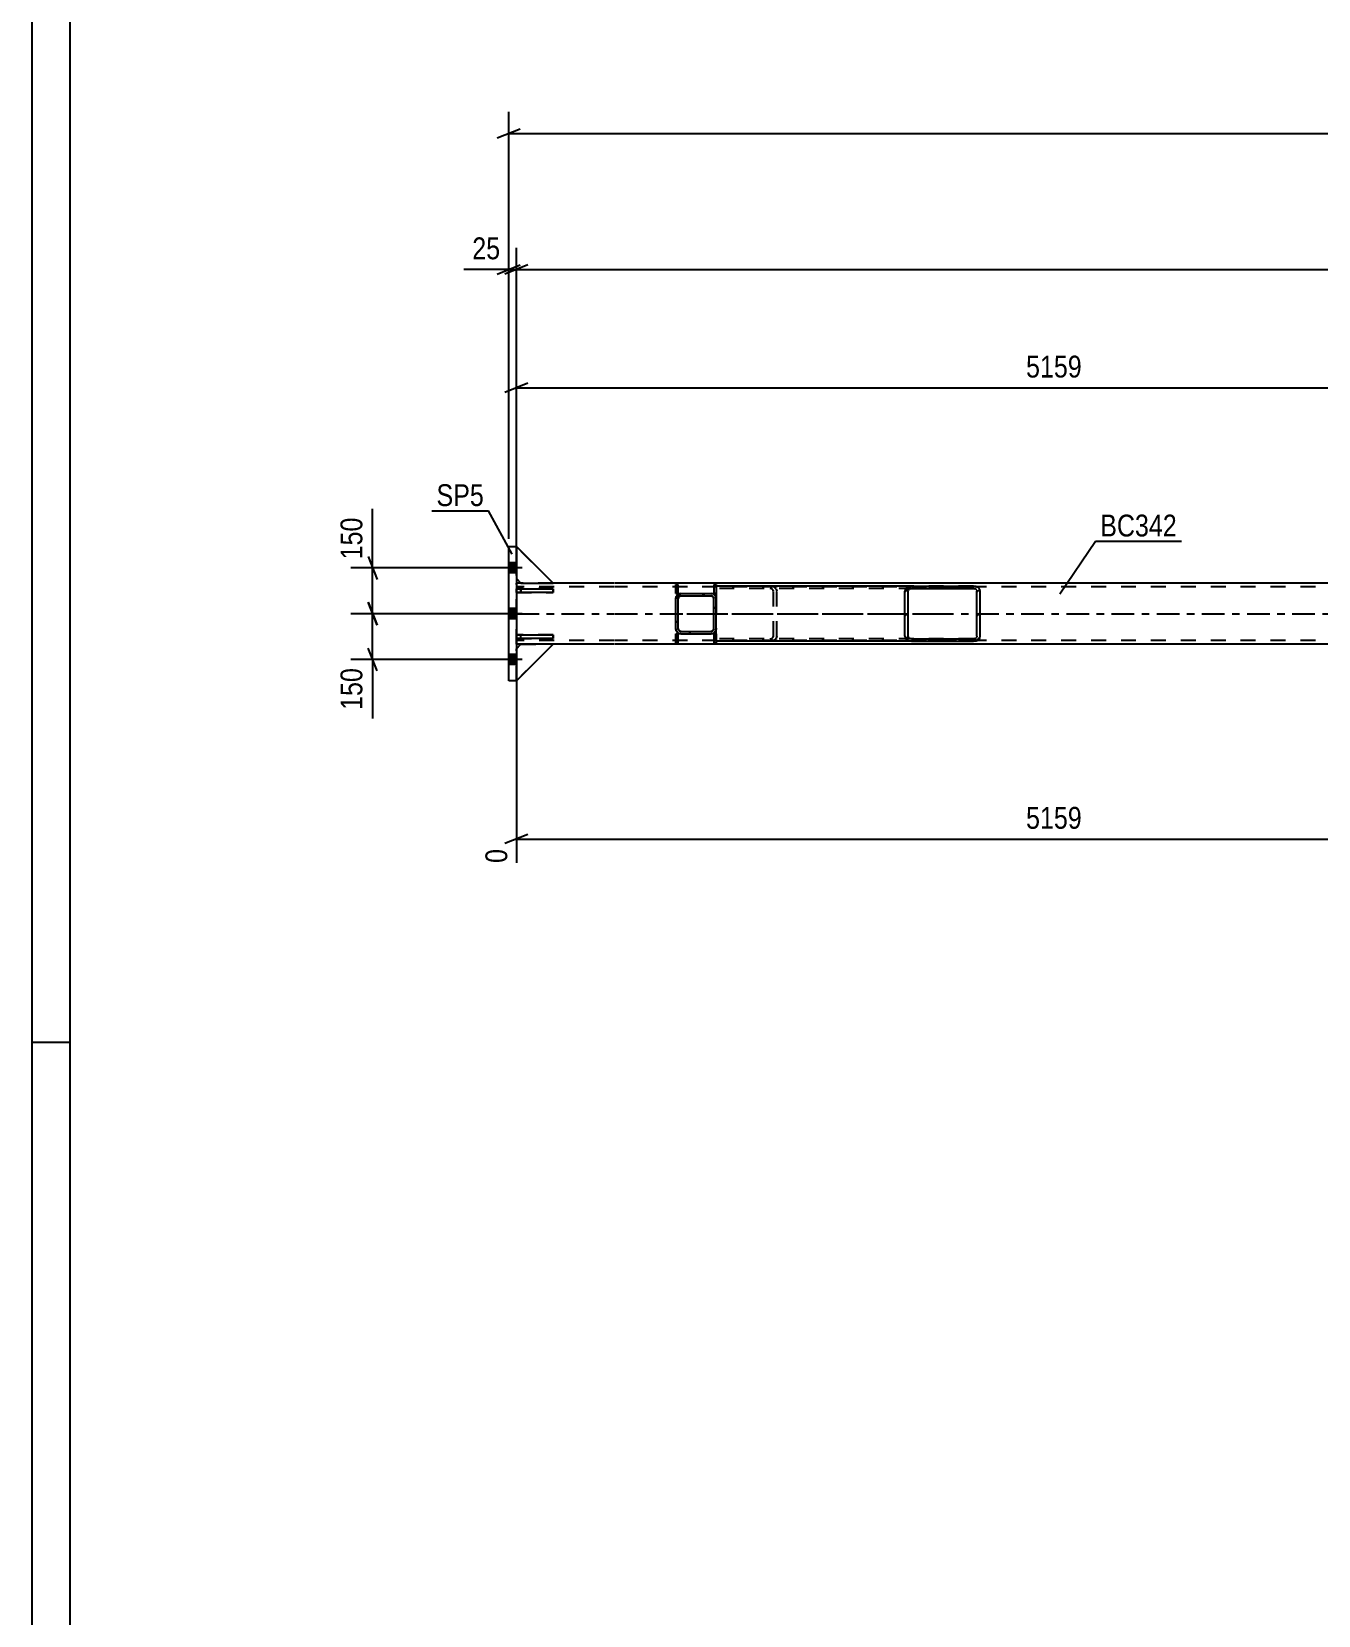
# Model space of a CAD drawing. Header units: millimetres. Extents: x 0 to 1189, y 0 to 841.
# Drawn here: x 0 to 168.6, y 222.9 to 430.5 of the extents above; entities that cross this region are included whole.
import ezdxf

# ---------------------------------------------------------------- set-up
doc = ezdxf.new("R2010")
doc.units = ezdxf.units.MM
doc.linetypes.add('DXK_LINE_DOT2', pattern=[3.9198, 1.9599, -1.9599])
doc.linetypes.add('DXK_LINE_DOT3', pattern=[5.9187, 2.979, -0.9799, 0.9799, -0.9799])
doc.styles.add('Arial Narrow', font='ARIALN.TTF', dxfattribs={"height": 0.2})

# ---------------------------------------------------------------- blocks, each defined once
blk = doc.blocks.new('Unknown-717048581-1135')
at = {"color": 5, "linetype": 'Continuous'}
for p, q in [((0, 841), (0, 0)), ((5, 836), (5, 5)), ((5, 298), (0, 298))]:
    blk.add_line(p, q, dxfattribs=at)
blk = doc.blocks.new('Part-717048581-5966 - 5937')
at = {"color": 2, "linetype": 'Continuous'}
for p, q in [((68.33, 358.19), (63.53, 362.99)), ((63.53, 358.79), (64.13, 358.19)), ((64.13, 358.19), (68.33, 358.19))]:
    blk.add_line(p, q, dxfattribs=at)
at = {"color": 7, "linetype": 'DXK_LINE_DOT2'}
blk.add_line((63.53, 362.99), (63.53, 358.79), dxfattribs=at)
blk = doc.blocks.new('Part-717048581-6010 - 5937')
at = {"linetype": 'Continuous'}
h = blk.add_hatch(dxfattribs=at)
h.set_pattern_fill('', scale=0.7, style=0, pattern_type=0)
h.set_pattern_definition([(45, (89.3164, 351.5972), (-1.57154, 1.57154), [])])
h.paths.add_polyline_path([(89.07, 351.55), (89.32, 351.6), (89.52, 351.74), (89.66, 351.94), (89.71, 352.19), (89.71, 356.19), (89.66, 356.43), (89.52, 356.64), (89.32, 356.78), (89.07, 356.83), (85.07, 356.83), (84.83, 356.78), (84.62, 356.64), (84.48, 356.43), (84.43, 356.19), (84.43, 352.19), (84.48, 351.94), (84.62, 351.74), (84.83, 351.6), (85.07, 351.55)])
h.paths.add_polyline_path([(84.95, 351.89), (84.85, 351.96), (84.78, 352.07), (84.75, 352.19), (84.75, 356.19), (84.78, 356.31), (84.85, 356.41), (84.95, 356.48), (85.07, 356.51), (89.07, 356.51), (89.19, 356.48), (89.3, 356.41), (89.37, 356.31), (89.39, 356.19), (89.39, 352.19), (89.37, 352.07), (89.3, 351.96), (89.19, 351.89), (89.07, 351.87), (85.07, 351.87)])
at = {"color": 7, "linetype": 'DXK_LINE_DOT2'}
for p, q in [((84.43, 356.19), (84.48, 356.43)), ((84.43, 352.19), (84.43, 356.19)), ((84.78, 356.31), (84.75, 356.19)), ((84.75, 352.19), (84.75, 356.19)), ((84.83, 356.78), (85.07, 356.83)), ((85.07, 356.51), (84.95, 356.48)), ((85.07, 356.83), (89.07, 356.83)), ((85.07, 356.51), (89.07, 356.51)), ((89.07, 356.83), (89.32, 356.78)), ((89.19, 356.48), (89.07, 356.51)), ((89.39, 356.19), (89.37, 356.31)), ((89.39, 352.19), (89.39, 356.19)), ((89.66, 356.43), (89.71, 356.19)), ((89.71, 352.19), (89.71, 356.19)), ((84.48, 351.94), (84.43, 352.19)), ((84.75, 352.19), (84.78, 352.07)), ((85.07, 351.55), (84.83, 351.6)), ((84.95, 351.89), (85.07, 351.87)), ((85.07, 351.87), (89.07, 351.87)), ((85.07, 351.55), (89.07, 351.55)), ((89.07, 351.87), (89.19, 351.89)), ((89.32, 351.6), (89.07, 351.55)), ((89.37, 352.07), (89.39, 352.19)), ((89.71, 352.19), (89.66, 351.94))]:
    blk.add_line(p, q, dxfattribs=at)
at = {"color": 2, "linetype": 'Continuous'}
for p, q in [((84.48, 356.43), (84.43, 356.19)), ((84.43, 352.19), (84.43, 356.19)), ((84.75, 356.19), (84.78, 356.31)), ((84.75, 352.19), (84.75, 356.19)), ((85.07, 356.83), (84.83, 356.78)), ((84.95, 356.48), (85.07, 356.51)), ((85.07, 356.83), (89.07, 356.83)), ((85.07, 356.51), (89.07, 356.51)), ((89.32, 356.78), (89.07, 356.83)), ((89.07, 356.51), (89.19, 356.48)), ((89.37, 356.31), (89.39, 356.19)), ((89.39, 352.19), (89.39, 356.19)), ((89.71, 356.19), (89.66, 356.43)), ((89.71, 352.19), (89.71, 356.19)), ((84.43, 352.19), (84.48, 351.94)), ((84.78, 352.07), (84.75, 352.19)), ((84.83, 351.6), (85.07, 351.55)), ((85.07, 351.87), (84.95, 351.89)), ((85.07, 351.87), (89.07, 351.87)), ((85.07, 351.55), (89.07, 351.55)), ((89.19, 351.89), (89.07, 351.87)), ((89.07, 351.55), (89.32, 351.6)), ((89.39, 352.19), (89.37, 352.07)), ((89.66, 351.94), (89.71, 352.19))]:
    blk.add_line(p, q, dxfattribs=at)
at = {"color": 7, "linetype": 'DXK_LINE_DOT2'}
for centre, radius, start, end in [((85.07, 356.19), 0.64, 112.5, 157.5), ((85.07, 356.19), 0.32, 112.5, 157.5), ((89.07, 356.19), 0.32, 22.5, 67.5), ((89.07, 356.19), 0.64, 22.5, 67.5), ((85.07, 352.19), 0.64, 202.5, 247.5), ((85.07, 352.19), 0.32, 202.5, 247.5), ((89.07, 352.19), 0.32, 292.5, 337.5), ((89.07, 352.19), 0.64, 292.5, 337.5)]:
    blk.add_arc(centre, radius, start, end, dxfattribs=at)
at = {"color": 2, "linetype": 'Continuous'}
for centre, radius, start, end in [((85.07, 356.19), 0.64, 112.5, 157.5), ((85.07, 356.19), 0.32, 112.5, 157.5), ((89.07, 356.19), 0.32, 22.5, 67.5), ((89.07, 356.19), 0.64, 22.5, 67.5), ((85.07, 352.19), 0.64, 202.5, 247.5), ((85.07, 352.19), 0.32, 202.5, 247.5), ((89.07, 352.19), 0.32, 292.5, 337.5), ((89.07, 352.19), 0.64, 292.5, 337.5)]:
    blk.add_arc(centre, radius, start, end, dxfattribs=at)
blk = doc.blocks.new('Part-717048581-5963 - 5937')
at = {"color": 7, "linetype": 'DXK_LINE_DOT2'}
for p, q in [((68.33, 358.19), (63.53, 362.99)), ((63.53, 362.99), (63.53, 358.79)), ((63.53, 358.79), (64.13, 358.19)), ((64.13, 358.19), (68.33, 358.19))]:
    blk.add_line(p, q, dxfattribs=at)
blk = doc.blocks.new('Part-717048581-5969 - 5937')
at = {"color": 7, "linetype": 'DXK_LINE_DOT2'}
for p, q in [((68.33, 358.19), (63.53, 362.99)), ((63.53, 362.99), (63.53, 358.79)), ((63.53, 358.79), (64.13, 358.19)), ((64.13, 358.19), (68.33, 358.19))]:
    blk.add_line(p, q, dxfattribs=at)
blk = doc.blocks.new('Part-717048581-6036 - 5937')
at = {"color": 2, "linetype": 'Continuous'}
for p, q in [((84.43, 351.55), (84.43, 351.55)), ((84.43, 351.55), (84.43, 350.35)), ((84.43, 351.55), (84.67, 351.55)), ((84.67, 351.55), (84.67, 351.55)), ((84.67, 351.55), (84.67, 350.35)), ((84.67, 350.35), (84.43, 350.35)), ((84.67, 350.35), (84.67, 350.35))]:
    blk.add_line(p, q, dxfattribs=at)
at = {"color": 7, "linetype": 'DXK_LINE_DOT2'}
for p, q in [((84.43, 350.35), (84.43, 351.55)), ((84.67, 351.55), (84.67, 350.35))]:
    blk.add_line(p, q, dxfattribs=at)
blk = doc.blocks.new('Part-717048581-5972 - 5937')
at = {"color": 7, "linetype": 'DXK_LINE_DOT2'}
for p, q in [((63.53, 349.59), (64.13, 350.19)), ((68.33, 350.19), (63.53, 345.39)), ((63.53, 345.39), (63.53, 349.59)), ((64.13, 350.19), (68.33, 350.19))]:
    blk.add_line(p, q, dxfattribs=at)
blk = doc.blocks.new('Part-717048581-6039 - 5937')
at = {"color": 2, "linetype": 'Continuous'}
for p, q in [((84.43, 358.03), (84.43, 358.03)), ((84.43, 358.03), (84.67, 358.03)), ((84.43, 356.83), (84.43, 358.03)), ((84.67, 358.03), (84.67, 358.03)), ((84.67, 356.83), (84.67, 358.03)), ((84.43, 356.83), (84.67, 356.83)), ((84.67, 356.83), (84.67, 356.83))]:
    blk.add_line(p, q, dxfattribs=at)
at = {"color": 7, "linetype": 'DXK_LINE_DOT2'}
for p, q in [((84.43, 356.83), (84.43, 358.03)), ((84.67, 358.03), (84.67, 356.83)), ((84.67, 356.83), (84.67, 356.83))]:
    blk.add_line(p, q, dxfattribs=at)
blk = doc.blocks.new('Part-717048581-5975 - 5937')
at = {"color": 2, "linetype": 'Continuous'}
for p, q in [((63.53, 349.59), (64.13, 350.19)), ((68.33, 350.19), (63.53, 345.39)), ((68.33, 350.19), (64.13, 350.19))]:
    blk.add_line(p, q, dxfattribs=at)
at = {"color": 7, "linetype": 'DXK_LINE_DOT2'}
blk.add_line((63.53, 345.39), (63.53, 349.59), dxfattribs=at)
blk = doc.blocks.new('Part-717048581-5978 - 5937')
at = {"color": 7, "linetype": 'DXK_LINE_DOT2'}
for p, q in [((63.53, 349.59), (64.13, 350.19)), ((68.33, 350.19), (63.53, 345.39)), ((63.53, 345.39), (63.53, 349.59)), ((64.13, 350.19), (68.33, 350.19))]:
    blk.add_line(p, q, dxfattribs=at)
blk = doc.blocks.new('Part-717048581-6043 - 5937')
at = {"color": 2, "linetype": 'Continuous'}
for p, q in [((89.47, 356.83), (89.47, 358.03)), ((89.47, 358.03), (89.71, 358.03)), ((89.71, 358.03), (89.71, 356.83)), ((89.71, 356.83), (89.47, 356.83))]:
    blk.add_line(p, q, dxfattribs=at)
blk = doc.blocks.new('Part-717048581-5979 - 5937')
at = {"color": 2, "linetype": 'Continuous'}
for p, q in [((63.53, 351.43), (68.33, 351.43)), ((63.53, 350.95), (63.53, 351.43)), ((68.33, 350.95), (63.53, 350.95)), ((68.33, 351.43), (68.33, 350.95))]:
    blk.add_line(p, q, dxfattribs=at)
at = {"color": 7, "linetype": 'DXK_LINE_DOT2'}
blk.add_line((64.13, 350.95), (64.13, 351.43), dxfattribs=at)
blk = doc.blocks.new('Part-717048581-5980 - 5937')
at = {"color": 2, "linetype": 'Continuous'}
for p, q in [((63.53, 357.43), (68.33, 357.43)), ((63.53, 356.95), (63.53, 357.43)), ((68.33, 357.43), (68.33, 356.95)), ((68.33, 356.95), (63.53, 356.95))]:
    blk.add_line(p, q, dxfattribs=at)
at = {"color": 7, "linetype": 'DXK_LINE_DOT2'}
blk.add_line((64.13, 356.95), (64.13, 357.43), dxfattribs=at)
blk = doc.blocks.new('Part-717048581-5981 - 5937')
at = {"color": 7, "linetype": 'DXK_LINE_DOT2'}
for p, q in [((68.33, 351.43), (63.53, 351.43)), ((63.53, 351.43), (63.53, 350.95)), ((63.53, 350.95), (68.33, 350.95)), ((64.13, 350.95), (64.13, 351.43)), ((68.33, 350.95), (68.33, 351.43))]:
    blk.add_line(p, q, dxfattribs=at)
blk = doc.blocks.new('Part-717048581-5982 - 5937')
at = {"color": 7, "linetype": 'DXK_LINE_DOT2'}
for p, q in [((68.33, 357.43), (63.53, 357.43)), ((63.53, 357.43), (63.53, 356.95)), ((64.13, 357.43), (64.13, 356.95)), ((68.33, 356.95), (68.33, 357.43)), ((63.53, 356.95), (68.33, 356.95))]:
    blk.add_line(p, q, dxfattribs=at)
blk = doc.blocks.new('Part-717048581-5988 - 5937')
at = {"color": 2, "linetype": 'Continuous'}
for p, q in [((62.53, 345.39), (62.53, 362.99)), ((62.53, 362.99), (63.53, 362.99)), ((63.53, 362.99), (63.53, 345.39)), ((63.53, 345.39), (62.53, 345.39))]:
    blk.add_line(p, q, dxfattribs=at)
blk = doc.blocks.new('Part-717048581-6056 - 5937')
at = {"color": 2, "linetype": 'Continuous'}
for p, q in [((64.13, 358.19), (63.53, 358.19)), ((76.33, 358.19), (68.33, 358.19)), ((661.27, 358.19), (76.43, 358.19)), ((64.13, 350.19), (63.53, 350.19)), ((76.33, 350.19), (68.33, 350.19)), ((661.27, 350.19), (76.43, 350.19))]:
    blk.add_line(p, q, dxfattribs=at)
at = {"color": 7, "linetype": 'DXK_LINE_DOT2'}
for p, q in [((63.53, 350.19), (63.53, 358.19)), ((76.33, 357.71), (63.53, 357.71)), ((68.33, 358.19), (64.13, 358.19)), ((666.07, 357.71), (76.43, 357.71)), ((76.33, 350.67), (63.53, 350.67)), ((68.33, 350.19), (64.13, 350.19)), ((666.07, 350.67), (76.43, 350.67))]:
    blk.add_line(p, q, dxfattribs=at)
at = {"color": 7, "linetype": 'DXK_LINE_DOT3'}
for p, q in [((63.53, 354.19), (76.33, 354.19)), ((76.43, 354.19), (666.07, 354.19))]:
    blk.add_line(p, q, dxfattribs=at)
blk = doc.blocks.new('Part-717048581-6011 - 5937')
at = {"linetype": 'Continuous'}
h = blk.add_hatch(dxfattribs=at)
h.set_pattern_fill('', scale=0.7, style=0, pattern_type=0)
h.set_pattern_definition([(45, (123.7854, 350.6372), (-1.57154, 1.57154), [])])
h.paths.add_polyline_path([(123.45, 350.59), (123.79, 350.64), (124.07, 350.78), (124.26, 350.98), (124.33, 351.23), (124.33, 357.15), (124.26, 357.39), (124.07, 357.6), (123.79, 357.74), (123.45, 357.79), (115.32, 357.79), (114.99, 357.74), (114.7, 357.6), (114.51, 357.39), (114.44, 357.15), (114.44, 351.23), (114.51, 350.98), (114.7, 350.78), (114.99, 350.64), (115.32, 350.59)])
h.paths.add_polyline_path([(115.15, 350.93), (115.01, 351), (114.92, 351.11), (114.88, 351.23), (114.88, 357.15), (114.92, 357.27), (115.01, 357.37), (115.15, 357.44), (115.32, 357.47), (123.45, 357.47), (123.62, 357.44), (123.76, 357.37), (123.86, 357.27), (123.89, 357.15), (123.89, 351.23), (123.86, 351.11), (123.76, 351), (123.62, 350.93), (123.45, 350.91), (115.32, 350.91)])
at = {"color": 2, "linetype": 'Continuous'}
for p, q in [((115.32, 357.79), (89.71, 357.79)), ((114.51, 357.39), (114.44, 357.15)), ((114.44, 351.23), (114.44, 357.15)), ((114.88, 357.15), (114.92, 357.27)), ((114.88, 351.23), (114.88, 357.15)), ((115.32, 357.79), (114.99, 357.74)), ((115.15, 357.44), (115.32, 357.47)), ((115.32, 357.79), (123.45, 357.79)), ((115.32, 357.47), (123.45, 357.47)), ((123.79, 357.74), (123.45, 357.79)), ((123.45, 357.47), (123.62, 357.44)), ((123.86, 357.27), (123.89, 357.15)), ((123.89, 351.23), (123.89, 357.15)), ((124.33, 357.15), (124.26, 357.39)), ((124.33, 351.23), (124.33, 357.15)), ((89.71, 356.83), (89.71, 356.19)), ((89.71, 351.55), (89.71, 352.19)), ((114.44, 351.23), (114.51, 350.98)), ((114.92, 351.11), (114.88, 351.23)), ((115.32, 350.91), (115.15, 350.93)), ((115.32, 350.91), (123.45, 350.91)), ((123.62, 350.93), (123.45, 350.91)), ((123.89, 351.23), (123.86, 351.11)), ((124.26, 350.98), (124.33, 351.23)), ((115.32, 350.59), (89.71, 350.59)), ((114.99, 350.64), (115.32, 350.59)), ((115.32, 350.59), (123.45, 350.59)), ((123.45, 350.59), (123.79, 350.64))]:
    blk.add_line(p, q, dxfattribs=at)
at = {"color": 7, "linetype": 'DXK_LINE_DOT2'}
for p, q in [((89.71, 357.79), (89.71, 356.83)), ((123.45, 357.47), (89.71, 357.47)), ((96.78, 357.79), (97.11, 357.74)), ((96.95, 357.44), (96.78, 357.47)), ((97.22, 357.15), (97.18, 357.27)), ((97.22, 351.23), (97.22, 357.15)), ((97.59, 357.39), (97.66, 357.15)), ((97.66, 351.23), (97.66, 357.15)), ((123.45, 357.79), (115.32, 357.79)), ((89.71, 356.19), (89.71, 352.19)), ((89.71, 351.23), (89.71, 351.55)), ((89.71, 350.59), (89.71, 351.23)), ((123.45, 350.91), (89.71, 350.91)), ((96.78, 350.91), (96.95, 350.93)), ((97.18, 351.11), (97.22, 351.23)), ((97.66, 351.23), (97.59, 350.98)), ((97.11, 350.64), (96.78, 350.59)), ((123.45, 350.59), (115.32, 350.59))]:
    blk.add_line(p, q, dxfattribs=at)
at = {"color": 7, "linetype": 'DXK_LINE_DOT3'}
blk.add_line((85.86, 354.19), (119.39, 354.19), dxfattribs=at)
at = {"color": 7, "linetype": 'DXK_LINE_DOT2'}
for centre, radius, start, end in [((96.84, 357.06), 0.401, 32.4104, 75.4453), ((96.91, 356.96), 0.802, 32.4104, 75.4453), ((96.84, 351.32), 0.401, 284.5547, 327.5896), ((96.91, 351.41), 0.802, 284.5547, 327.5896)]:
    blk.add_arc(centre, radius, start, end, dxfattribs=at)
at = {"color": 2, "linetype": 'Continuous'}
for centre, radius, start, end in [((115.19, 356.96), 0.802, 104.5547, 147.5896), ((115.26, 357.06), 0.401, 104.5547, 147.5896), ((123.52, 357.06), 0.401, 32.4104, 75.4453), ((123.58, 356.96), 0.802, 32.4104, 75.4453), ((115.19, 351.41), 0.802, 212.4104, 255.4453), ((115.26, 351.32), 0.401, 212.4104, 255.4453), ((123.52, 351.32), 0.401, 284.5547, 327.5896), ((123.58, 351.41), 0.802, 284.5547, 327.5896)]:
    blk.add_arc(centre, radius, start, end, dxfattribs=at)
blk = doc.blocks.new('Bolt-717048581-6104 - 5937')
at = {"linetype": 'Continuous'}
for points in [[(62.53, 360.85), (62.53, 359.53), (63.53, 359.53), (63.53, 360.85)], [(62.53, 360.85), (62.53, 359.53), (63.53, 359.53), (63.53, 360.85)], [(62.53, 360.85), (62.53, 359.53), (63.53, 359.53), (63.53, 360.85)], [(62.53, 360.85), (62.53, 359.53), (63.53, 359.53), (63.53, 360.85)], [(62.53, 354.85), (62.53, 353.53), (63.53, 353.53), (63.53, 354.85)], [(62.53, 354.85), (62.53, 353.53), (63.53, 353.53), (63.53, 354.85)], [(62.53, 348.85), (62.53, 347.53), (63.53, 347.53), (63.53, 348.85)], [(62.53, 348.85), (62.53, 347.53), (63.53, 347.53), (63.53, 348.85)], [(62.53, 348.85), (62.53, 347.53), (63.53, 347.53), (63.53, 348.85)], [(62.53, 348.85), (62.53, 347.53), (63.53, 347.53), (63.53, 348.85)]]:
    blk.add_hatch(color=1, dxfattribs=at).paths.add_polyline_path(points)
at = {"color": 1, "linetype": 'Continuous'}
for p, q in [((64.29, 360.19), (59.53, 360.19)), ((64.29, 360.19), (59.53, 360.19)), ((64.29, 360.19), (59.53, 360.19)), ((64.29, 360.19), (59.53, 360.19)), ((63.53, 360.85), (62.53, 360.85)), ((63.53, 360.85), (62.53, 360.85)), ((63.53, 360.85), (62.53, 360.85)), ((63.53, 360.85), (62.53, 360.85)), ((63.53, 359.53), (62.53, 359.53)), ((63.53, 359.53), (62.53, 359.53)), ((63.53, 359.53), (62.53, 359.53)), ((63.53, 359.53), (62.53, 359.53)), ((64.29, 354.19), (59.53, 354.19)), ((64.29, 354.19), (59.53, 354.19)), ((63.53, 354.85), (62.53, 354.85)), ((63.53, 354.85), (62.53, 354.85)), ((63.53, 353.53), (62.53, 353.53)), ((63.53, 353.53), (62.53, 353.53)), ((63.53, 348.85), (62.53, 348.85)), ((63.53, 348.85), (62.53, 348.85)), ((63.53, 348.85), (62.53, 348.85)), ((63.53, 348.85), (62.53, 348.85)), ((64.29, 348.19), (59.53, 348.19)), ((64.29, 348.19), (59.53, 348.19)), ((64.29, 348.19), (59.53, 348.19)), ((64.29, 348.19), (59.53, 348.19)), ((63.53, 347.53), (62.53, 347.53)), ((63.53, 347.53), (62.53, 347.53)), ((63.53, 347.53), (62.53, 347.53)), ((63.53, 347.53), (62.53, 347.53))]:
    blk.add_line(p, q, dxfattribs=at)
blk = doc.blocks.new('Part-717048581-6040 - 5937')
at = {"color": 2, "linetype": 'Continuous'}
for p, q in [((89.47, 350.35), (89.47, 351.55)), ((89.71, 351.55), (89.47, 351.55)), ((89.71, 351.55), (89.71, 350.35)), ((89.71, 350.35), (89.47, 350.35))]:
    blk.add_line(p, q, dxfattribs=at)
blk = doc.blocks.new('StraightDimension-717048581-6127 - 5937')
at = {"color": 7, "linetype": 'Continuous'}
for p, q in [((62.53, 363.99), (62.53, 419.96)), ((64.03, 417.71), (61.03, 416.51)), ((62.53, 417.11), (666.07, 417.11))]:
    blk.add_line(p, q, dxfattribs=at)
blk = doc.blocks.new('StraightDimension-717048581-6143 - 5937')
at = {"color": 7, "linetype": 'Continuous'}
for p, q in [((63.53, 349.19), (63.53, 321.52)), ((204.44, 339.55), (204.44, 316.04)), ((65.03, 325.25), (62.03, 324.05)), ((63.53, 324.65), (204.44, 324.65)), ((202.94, 324.05), (205.94, 325.25))]:
    blk.add_line(p, q, dxfattribs=at)
at = {"color": 0}
blk.add_wipeout([(138.24, 325.4), (138.24, 329.6), (129.73, 329.6), (129.73, 325.4)], dxfattribs=at)
at = {"color": 0, "linetype": 'Continuous'}
for points in [[(62.93, 323.95), (58.73, 323.95), (58.73, 320.92), (62.93, 320.92)], [(203.84, 323.95), (199.64, 323.95), (199.64, 315.44), (203.84, 315.44)]]:
    blk.add_wipeout(points, dxfattribs=at)
at = {"color": 3, "style": 'Arial Narrow'}
blk.add_text('5159', height=2.863, dxfattribs=at).set_placement((130.33, 326))
at = {"color": 3, "linetype": 'Continuous', "style": 'Arial Narrow'}
for s, height, p in [('0', 2.86, (62.33, 321.52)), ('5159', 2.863, (203.24, 316.04))]:
    blk.add_text(s, height=height, rotation=90.0002, dxfattribs=at).set_placement(p)
blk = doc.blocks.new('StraightDimension-717048581-8628 - 5937')
at = {"color": 7, "linetype": 'Continuous'}
for p, q in [((63.53, 363.99), (63.53, 402.14)), ((65.03, 399.89), (62.03, 398.69)), ((63.53, 399.29), (666.07, 399.29))]:
    blk.add_line(p, q, dxfattribs=at)
blk = doc.blocks.new('StraightDimension-717048581-8629 - 5937')
at = {"color": 7, "linetype": 'Continuous'}
for p, q in [((62.53, 363.99), (62.53, 402.14)), ((63.53, 363.99), (63.53, 402.14)), ((61.03, 398.69), (64.03, 399.89)), ((65.03, 399.89), (62.03, 398.69)), ((62.53, 399.29), (63.53, 399.29))]:
    blk.add_line(p, q, dxfattribs=at)
at = {"color": 0}
blk.add_wipeout([(62.01, 400.04), (62.01, 404.24), (57.15, 404.24), (57.15, 400.04)], dxfattribs=at)
at = {"color": 7, "linetype": 'Continuous'}
blk.add_line((62.53, 399.29), (56.63, 399.29), dxfattribs=at)
blk.add_line((62.53, 399.29), (56.63, 399.29), dxfattribs=at)
at = {"color": 3, "style": 'Arial Narrow'}
blk.add_text('25', height=2.863, dxfattribs=at).set_placement((57.75, 400.64))
blk = doc.blocks.new('StraightDimension-717048581-10370 - 5937')
at = {"color": 7, "linetype": 'Continuous'}
for p, q in [((63.53, 359.19), (63.53, 386.64)), ((204.44, 367.34), (204.44, 386.64)), ((65.03, 384.39), (62.03, 383.19)), ((202.94, 383.19), (205.94, 384.39)), ((63.53, 383.79), (204.44, 383.79))]:
    blk.add_line(p, q, dxfattribs=at)
at = {"color": 0}
blk.add_wipeout([(138.24, 384.54), (138.24, 388.74), (129.73, 388.74), (129.73, 384.54)], dxfattribs=at)
at = {"color": 3, "style": 'Arial Narrow'}
blk.add_text('5159', height=2.863, dxfattribs=at).set_placement((130.33, 385.14))
blk = doc.blocks.new('StraightDimension-717048581-10470 - 5937')
at = {"color": 7, "linetype": 'Continuous'}
for p, q in [((44.09, 361.69), (45.29, 358.69)), ((60.44, 360.19), (41.84, 360.19)), ((44.69, 354.19), (44.69, 360.19)), ((45.29, 352.69), (44.09, 355.69)), ((60.44, 354.19), (41.84, 354.19))]:
    blk.add_line(p, q, dxfattribs=at)
at = {"color": 0}
blk.add_wipeout([(43.94, 367.4), (39.74, 367.4), (39.74, 360.71), (43.94, 360.71)], dxfattribs=at)
at = {"color": 7, "linetype": 'Continuous'}
blk.add_line((44.69, 360.19), (44.69, 367.92), dxfattribs=at)
blk.add_line((44.69, 360.19), (44.69, 367.92), dxfattribs=at)
at = {"color": 3, "style": 'Arial Narrow'}
blk.add_text('150', height=2.863, rotation=90.0002, dxfattribs=at).set_placement((43.34, 361.31))
blk = doc.blocks.new('StraightDimension-717048581-10471 - 5937')
at = {"color": 7, "linetype": 'Continuous'}
for p, q in [((44.09, 355.69), (45.29, 352.69)), ((60.44, 354.19), (41.84, 354.19)), ((44.69, 348.19), (44.69, 354.19)), ((45.29, 346.69), (44.09, 349.69)), ((59.99, 348.19), (41.84, 348.19))]:
    blk.add_line(p, q, dxfattribs=at)
at = {"color": 0}
blk.add_wipeout([(43.94, 347.66), (39.74, 347.66), (39.74, 340.98), (43.94, 340.98)], dxfattribs=at)
at = {"color": 7, "linetype": 'Continuous'}
blk.add_line((44.69, 348.19), (44.69, 340.45), dxfattribs=at)
blk.add_line((44.69, 348.19), (44.69, 340.45), dxfattribs=at)
at = {"color": 3, "style": 'Arial Narrow'}
blk.add_text('150', height=2.863, rotation=90.0002, dxfattribs=at).set_placement((43.34, 341.58))
blk = doc.blocks.new('Mark-717048581-5984 - 5937')
at = {"color": 0}
blk.add_wipeout([(59.27, 368.29), (59.27, 371.29), (53.06, 371.29), (53.06, 368.29)], dxfattribs=at)
blk.add_wipeout([(59.27, 368.29), (59.27, 371.29), (53.06, 371.29), (53.06, 368.29)], dxfattribs=at)
at = {"color": 30, "linetype": 'Continuous'}
for p in [(52.46, 367.69), (62.97, 362)]:
    blk.add_line(p, (59.87, 367.69), dxfattribs=at)
at = {"color": 3, "style": 'Arial Narrow'}
blk.add_text('SP5', height=2.863, dxfattribs=at).set_placement((53.06, 368.29))
blk = doc.blocks.new('Mark-717048581-6052 - 5937')
at = {"color": 0}
blk.add_wipeout([(150.1, 364.31), (150.1, 367.31), (140.05, 367.31), (140.05, 364.31)], dxfattribs=at)
blk.add_wipeout([(150.1, 364.31), (150.1, 367.31), (140.05, 367.31), (140.05, 364.31)], dxfattribs=at)
at = {"color": 30, "linetype": 'Continuous'}
for p, q in [((134.74, 356.81), (139.45, 363.71)), ((139.45, 363.71), (150.7, 363.71))]:
    blk.add_line(p, q, dxfattribs=at)
at = {"color": 3, "style": 'Arial Narrow'}
blk.add_text('BC342', height=2.863, dxfattribs=at).set_placement((140.05, 364.31))

msp = doc.modelspace()

# ---------------------------------------------------------------- block references
for name in ['Unknown-717048581-1135', 'Part-717048581-5988 - 5937', 'Part-717048581-5966 - 5937', 'Part-717048581-5963 - 5937', 'Part-717048581-5969 - 5937', 'Bolt-717048581-6104 - 5937', 'Part-717048581-6056 - 5937', 'Part-717048581-5980 - 5937', 'Part-717048581-5982 - 5937', 'Part-717048581-6039 - 5937', 'Part-717048581-6011 - 5937', 'Part-717048581-6043 - 5937', 'Part-717048581-6010 - 5937', 'Part-717048581-5979 - 5937', 'Part-717048581-5981 - 5937', 'Part-717048581-6036 - 5937', 'Part-717048581-6040 - 5937', 'Part-717048581-5972 - 5937', 'Part-717048581-5975 - 5937', 'Part-717048581-5978 - 5937']:
    msp.add_blockref(name, (0, 0))

# ---------------------------------------------------------------- next in the draw order: block references
msp.add_blockref('StraightDimension-717048581-6127 - 5937', (0, 0))

# ---------------------------------------------------------------- next in the draw order: block references
for name in ['StraightDimension-717048581-8628 - 5937', 'StraightDimension-717048581-6143 - 5937']:
    msp.add_blockref(name, (0, 0))

# ---------------------------------------------------------------- next in the draw order: block references
msp.add_blockref('StraightDimension-717048581-8629 - 5937', (0, 0))

# ---------------------------------------------------------------- next in the draw order: block references
for name in ['StraightDimension-717048581-10370 - 5937', 'StraightDimension-717048581-10470 - 5937']:
    msp.add_blockref(name, (0, 0))

# ---------------------------------------------------------------- next in the draw order: block references
for name in ['Mark-717048581-5984 - 5937', 'Mark-717048581-6052 - 5937', 'StraightDimension-717048581-10471 - 5937']:
    msp.add_blockref(name, (0, 0))

doc.saveas('drawing.dxf')
